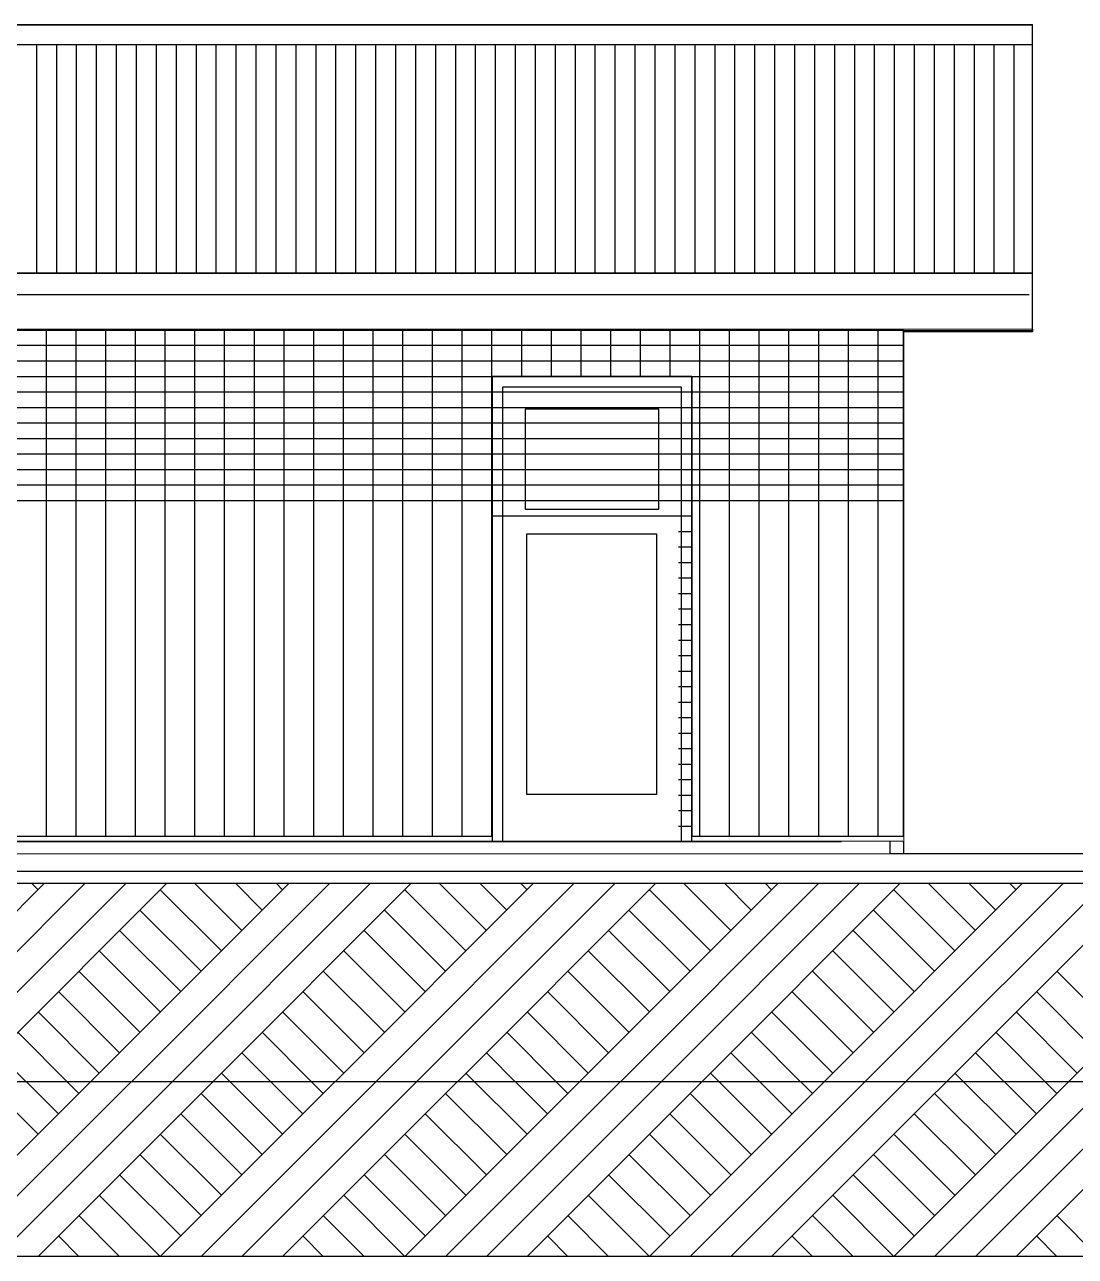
# Model space of a CAD drawing. Header units: millimetres. Extents: x -242231 to 419123, y -2399 to 525285.
# Drawn here: x -210588 to -205848, y 92692 to 98252 of the extents above; entities that cross this region are included whole.
import ezdxf

# ---------------------------------------------------------------- set-up
doc = ezdxf.new("R2010")
doc.units = ezdxf.units.MM
doc.set_wipeout_variables(frame=1)
doc.linetypes.add('Wipeout_Contour', pattern=[1000, 0, -1000])
pattern_1 = [(0, (-209595.58, 94564.28), (0, 70), [])]

msp = doc.modelspace()

# ---------------------------------------------------------------- hatches: boundary and pattern name
at = {"linetype": 'Continuous', "lineweight": 25}
h = msp.add_hatch(dxfattribs=at)
h.set_pattern_fill('50__', color=251, style=0, pattern_type=2)
h.set_pattern_definition(pattern_1)
h.paths.add_polyline_path([(-206623.568, 96085.166), (-206623.568, 96877.519), (-211778.823, 96877.519), (-211842.419, 96898.012), (-211850.67, 96872.618), (-212288.614, 97014.915), (-212425.967, 97059.544), (-212425.974, 96184.27), (-212419.384, 96204.552), (-212419.418, 96218.719), (-212339.118, 96085.143), (-211787.022, 96085.146), (-211787.022, 96764.308), (-211087.022, 96764.308), (-211087.022, 96085.148), (-208479.045, 96085.159), (-208479.045, 96664.308), (-207579.045, 96664.308), (-207579.045, 96085.163)], flags=0)

# ---------------------------------------------------------------- linework, layer by layer
at = {"linetype": 'Continuous'}
for p, q in [((-206623.568, 96877.519), (-206623.568, 94564.308)), ((-208479.045, 94564.308), (-212425.986, 94564.308)), ((-206623.568, 94564.308), (-207579.045, 94564.308)), ((-195084.626, 92692.418), (-227957.363, 92692.418))]:
    msp.add_line(p, q, dxfattribs=at)
at = {"color": 253, "linetype": 'Continuous', "lineweight": 15}
for p, q in [((-209516.675, 93152.037), (-209792.446, 93427.809)), ((-208413.588, 93152.037), (-208689.36, 93427.809)), ((-207310.502, 93152.037), (-207586.273, 93427.809)), ((-206207.415, 93152.037), (-206483.187, 93427.809)), ((-209608.599, 93060.113), (-209884.37, 93335.885)), ((-208505.512, 93060.113), (-208781.284, 93335.885)), ((-207402.426, 93060.113), (-207678.197, 93335.885)), ((-206299.339, 93060.113), (-206575.111, 93335.885)), ((-209700.522, 92968.189), (-209976.294, 93243.961)), ((-208597.436, 92968.189), (-208873.208, 93243.961)), ((-207494.349, 92968.189), (-207770.121, 93243.961)), ((-206391.263, 92968.189), (-206667.035, 93243.961)), ((-209792.446, 92876.266), (-210068.218, 93152.037)), ((-208689.36, 92876.266), (-208965.131, 93152.037)), ((-207586.273, 92876.266), (-207862.045, 93152.037)), ((-206483.187, 92876.266), (-206758.958, 93152.037)), ((-209884.37, 92784.342), (-210160.142, 93060.113)), ((-208781.284, 92784.342), (-209057.055, 93060.113)), ((-207678.197, 92784.342), (-207953.969, 93060.113)), ((-206575.111, 92784.342), (-206850.882, 93060.113)), ((-209976.294, 92692.418), (-210252.066, 92968.189)), ((-208873.208, 92692.418), (-209148.979, 92968.189)), ((-207770.121, 92692.418), (-208045.893, 92968.189)), ((-206667.035, 92692.418), (-206942.806, 92968.189)), ((-210160.142, 92692.418), (-210343.99, 92876.266)), ((-209057.055, 92692.418), (-209240.903, 92876.266)), ((-207953.969, 92692.418), (-208137.817, 92876.266)), ((-206850.882, 92692.418), (-207034.73, 92876.266)), ((-205747.796, 92692.418), (-205931.643, 92876.266)), ((-210343.99, 92692.418), (-210435.914, 92784.342)), ((-209240.903, 92692.418), (-209332.827, 92784.342)), ((-208137.817, 92692.418), (-208229.74, 92784.342)), ((-207034.73, 92692.418), (-207126.654, 92784.342)), ((-205931.643, 92692.418), (-206023.567, 92784.342)), ((-210527.837, 92692.418), (-210527.837, 92692.418)), ((-209424.751, 92692.418), (-209424.751, 92692.418)), ((-208321.664, 92692.418), (-208321.664, 92692.418)), ((-207218.578, 92692.418), (-207218.578, 92692.418)), ((-206115.491, 92692.418), (-206115.491, 92692.418))]:
    msp.add_line(p, q, dxfattribs=at)

# ---------------------------------------------------------------- wipeouts: each hides what was drawn before it
at = {"color": 254, "linetype": 'Wipeout_Contour', "lineweight": 0, "ltscale": 23539.4295}
msp.add_wipeout([(-211778.823, 97129.543), (-206042.085, 97129.543), (-206042.085, 98251.177), (-215235.901, 98251.177), (-212390.235, 97326.564)], dxfattribs=at)

# ---------------------------------------------------------------- next in the draw order: linework, layer by layer
at = {"linetype": 'Continuous'}
for p, q in [((-206042.085, 98251.177), (-215235.901, 98251.177)), ((-206042.085, 98160.582), (-214955.678, 98160.582))]:
    msp.add_line(p, q, dxfattribs=at)

# ---------------------------------------------------------------- next in the draw order: wipeouts: each hides what was drawn before it
at = {"color": 254, "linetype": 'Wipeout_Contour', "lineweight": 0, "ltscale": 20869.224989}
msp.add_wipeout([(-208431.044, 96616.308), (-207627.044, 96616.308), (-207627.044, 96604.308), (-207579.044, 96604.308), (-207579.044, 96664.308), (-208479.044, 96664.308), (-208479.044, 96604.308), (-208431.044, 96604.308)], dxfattribs=at)
at = {"color": 254, "linetype": 'Wipeout_Contour', "lineweight": 0, "ltscale": 9385.844935}
msp.add_wipeout([(-207727.044, 96064.308), (-207727.044, 96516.308), (-208331.044, 96516.308), (-208331.044, 96064.308)], dxfattribs=at)
at = {"color": 254, "linetype": 'Wipeout_Contour', "lineweight": 0, "ltscale": 11328.036418}
msp.add_wipeout([(-206623.568, 94564.283), (-206623.568, 94564.308), (-206903.568, 94564.308), (-206903.568, 94564.283)], dxfattribs=at)

# ---------------------------------------------------------------- next in the draw order: hatches: boundary and pattern name
at = {"linetype": 'Continuous', "lineweight": 25}
h = msp.add_hatch(dxfattribs=at)
h.set_pattern_fill('50__', color=251, style=0, pattern_type=2)
h.set_pattern_definition(pattern_1)
h.paths.add_polyline_path([(-208431.044, 96616.308), (-207627.044, 96616.308), (-207627.044, 96604.308), (-207579.044, 96604.308), (-207579.044, 96664.308), (-208479.044, 96664.308), (-208479.044, 96604.308), (-208431.044, 96604.308)], flags=0)
h = msp.add_hatch(dxfattribs=at)
h.set_pattern_fill('50__', color=251, style=0, pattern_type=2)
h.set_pattern_definition(pattern_1)
h.paths.add_polyline_path([(-207727.044, 96064.308), (-207727.044, 96516.308), (-208331.044, 96516.308), (-208331.044, 96064.308)], flags=0)

# ---------------------------------------------------------------- next in the draw order: linework, layer by layer
at = {"linetype": 'Continuous'}
for p, q in [((-206623.431, 96877.519), (-206623.431, 94564.283)), ((-208479.256, 96664.295), (-207579.045, 96664.295)), ((-207579.045, 96664.308), (-208479.045, 96664.308)), ((-206623.568, 94564.283), (-206903.568, 94564.283)), ((-206623.568, 94564.283), (-206623.431, 94564.283))]:
    msp.add_line(p, q, dxfattribs=at)

# ---------------------------------------------------------------- next in the draw order: wipeouts: each hides what was drawn before it
at = {"color": 254, "linetype": 'Wipeout_Contour', "lineweight": 0, "ltscale": 22275.533709}
msp.add_wipeout([(-206683.497, 94511.127), (-206621.867, 94511.127), (-206621.867, 96877.519), (-206623.431, 96877.519), (-206623.431, 94564.283), (-206623.568, 94564.283), (-206683.497, 94564.283)], dxfattribs=at)
at = {"color": 254, "linetype": 'Wipeout_Contour', "lineweight": 0, "ltscale": 6955.143781}
msp.add_wipeout([(-208431.044, 96604.308), (-208479.044, 96604.308), (-208479.044, 94564.308), (-208431.044, 94564.308)], dxfattribs=at)

# ---------------------------------------------------------------- next in the draw order: hatches: boundary and pattern name
at = {"linetype": 'Continuous', "lineweight": 25}
h = msp.add_hatch(dxfattribs=at)
h.set_pattern_fill('50__', color=251, style=0, pattern_type=2)
h.set_pattern_definition(pattern_1)
h.paths.add_polyline_path([(-206621.867, 96464.698), (-206621.867, 96877.519), (-206623.431, 96877.519), (-206623.431, 96462.994)], flags=0)
h = msp.add_hatch(dxfattribs=at)
h.set_pattern_fill('50__', color=251, style=0, pattern_type=2)
h.set_pattern_definition(pattern_1)
h.paths.add_polyline_path([(-208431.044, 96604.308), (-208479.044, 96604.308), (-208479.044, 96000.306), (-208431.044, 96000.306)], flags=0)

# ---------------------------------------------------------------- next in the draw order: linework, layer by layer
at = {"linetype": 'Continuous'}
for p, q in [((-206621.867, 94511.127), (-206621.867, 96877.519)), ((-208479.045, 96664.308), (-208479.045, 94564.308))]:
    msp.add_line(p, q, dxfattribs=at)

# ---------------------------------------------------------------- next in the draw order: wipeouts: each hides what was drawn before it
at = {"color": 254, "linetype": 'Wipeout_Contour', "lineweight": 0, "ltscale": 25238.98502}
msp.add_wipeout([(-211778.823, 96877.519), (-206042.085, 96877.519), (-206042.085, 97129.543), (-211778.823, 97129.543), (-211778.823, 97127.905), (-211768.782, 97124.642), (-211778.823, 97093.738)], dxfattribs=at)
at = {"color": 254, "linetype": 'Wipeout_Contour', "lineweight": 0, "ltscale": 8459.620604}
msp.add_wipeout([(-208431.044, 96064.308), (-208331.044, 96064.308), (-208331.044, 96516.308), (-208431.044, 96516.308)], dxfattribs=at)
at = {"color": 254, "linetype": 'Wipeout_Contour', "lineweight": 0, "ltscale": 20867.672642}
msp.add_wipeout([(-214829.609, 94431.083), (-204397.744, 94431.083), (-204397.744, 94511.127), (-214829.609, 94511.127)], dxfattribs=at)

# ---------------------------------------------------------------- next in the draw order: hatches: boundary and pattern name
at = {"linetype": 'Continuous', "lineweight": 25}
h = msp.add_hatch(dxfattribs=at)
h.set_pattern_fill('50__', color=251, style=0, pattern_type=2)
h.set_pattern_definition(pattern_1)
h.paths.add_polyline_path([(-208431.044, 96064.308), (-208331.044, 96064.308), (-208331.044, 96516.308), (-208431.044, 96516.308)], flags=0)

# ---------------------------------------------------------------- next in the draw order: linework, layer by layer
at = {"linetype": 'Continuous'}
for p, q in [((-206042.085, 97129.543), (-206042.085, 98251.177)), ((-206042.085, 97129.543), (-206042.085, 98160.582)), ((-211779.706, 97129.543), (-206042.085, 97129.543)), ((-211778.823, 97129.543), (-206042.085, 97129.543)), ((-206040.825, 97129.546), (-211767.178, 97129.546)), ((-206042.085, 96877.519), (-206042.085, 97129.543)), ((-211778.823, 97034.283), (-206056.047, 97034.283)), ((-211778.823, 96877.519), (-206042.085, 96877.519)), ((-212425.987, 94511.127), (-204397.744, 94511.127))]:
    msp.add_line(p, q, dxfattribs=at)
at = {"color": 251, "linetype": 'Continuous', "lineweight": 25}
for p, q in [((-210535.28, 98160.582), (-210535.28, 97129.543)), ((-210445.28, 98160.582), (-210445.28, 97129.543)), ((-210355.28, 98160.582), (-210355.28, 97129.543)), ((-210265.28, 98160.582), (-210265.28, 97129.543)), ((-210175.28, 98160.582), (-210175.28, 97129.543)), ((-210085.28, 98160.582), (-210085.28, 97129.543)), ((-209995.28, 98160.582), (-209995.28, 97129.543)), ((-209905.28, 98160.582), (-209905.28, 97129.543)), ((-209815.28, 98160.582), (-209815.28, 97129.543)), ((-209725.28, 98160.582), (-209725.28, 97129.543)), ((-209635.28, 98160.582), (-209635.28, 97129.543)), ((-209545.28, 98160.582), (-209545.28, 97129.543)), ((-209455.28, 98160.582), (-209455.28, 97129.543)), ((-209365.28, 98160.582), (-209365.28, 97129.543)), ((-209275.28, 98160.582), (-209275.28, 97129.543)), ((-209185.28, 98160.582), (-209185.28, 97129.543)), ((-209095.28, 98160.582), (-209095.28, 97129.543)), ((-209005.28, 98160.582), (-209005.28, 97129.543)), ((-208915.28, 98160.582), (-208915.28, 97129.543)), ((-208825.28, 98160.582), (-208825.28, 97129.543)), ((-208735.28, 98160.582), (-208735.28, 97129.543)), ((-208645.28, 98160.582), (-208645.28, 97129.543)), ((-208555.28, 98160.582), (-208555.28, 97129.543)), ((-208465.28, 98160.582), (-208465.28, 97129.543)), ((-208375.28, 98160.582), (-208375.28, 97129.543)), ((-208285.28, 98160.582), (-208285.28, 97129.543)), ((-208195.28, 98160.582), (-208195.28, 97129.543)), ((-208105.28, 98160.582), (-208105.28, 97129.543)), ((-208015.28, 98160.582), (-208015.28, 97129.543)), ((-207925.28, 98160.582), (-207925.28, 97129.543)), ((-207835.28, 98160.582), (-207835.28, 97129.543)), ((-207745.28, 98160.582), (-207745.28, 97129.543)), ((-207655.28, 98160.582), (-207655.28, 97129.543)), ((-207565.28, 98160.582), (-207565.28, 97129.543)), ((-207475.28, 98160.582), (-207475.28, 97129.543)), ((-207385.28, 98160.582), (-207385.28, 97129.543)), ((-207295.28, 98160.582), (-207295.28, 97129.543)), ((-207205.28, 98160.582), (-207205.28, 97129.543)), ((-207115.28, 98160.582), (-207115.28, 97129.543)), ((-207025.28, 98160.582), (-207025.28, 97129.543)), ((-206935.28, 98160.582), (-206935.28, 97129.543)), ((-206845.28, 98160.582), (-206845.28, 97129.543)), ((-206755.28, 98160.582), (-206755.28, 97129.543)), ((-206665.28, 98160.582), (-206665.28, 97129.543)), ((-206575.28, 98160.582), (-206575.28, 97129.543)), ((-206485.28, 98160.582), (-206485.28, 97129.543)), ((-206395.28, 98160.582), (-206395.28, 97129.543)), ((-206305.28, 98160.582), (-206305.28, 97129.543)), ((-206215.28, 98160.582), (-206215.28, 97129.543)), ((-206125.28, 98160.582), (-206125.28, 97129.543)), ((-208347.556, 96873.089), (-208347.556, 96664.295)), ((-208213.556, 96873.089), (-208213.556, 96664.295)), ((-208079.556, 96873.089), (-208079.556, 96664.295)), ((-207945.556, 96873.089), (-207945.556, 96664.295)), ((-207811.556, 96873.089), (-207811.556, 96664.295)), ((-207677.556, 96873.089), (-207677.556, 96664.295))]:
    msp.add_line(p, q, dxfattribs=at)

# ---------------------------------------------------------------- next in the draw order: wipeouts: each hides what was drawn before it
at = {"color": 254, "linetype": 'Wipeout_Contour', "lineweight": 0, "ltscale": 57176.651784}
msp.add_wipeout([(-227489.8, 93481.083), (-198945.979, 93481.083), (-198945.979, 94431.083), (-227489.8, 94431.083)], dxfattribs=at)

# ---------------------------------------------------------------- next in the draw order: linework, layer by layer
at = {"linetype": 'Continuous'}
for p, q in [((-227489.8, 94431.083), (-198945.979, 94431.083)), ((-227957.363, 94376.289), (-195084.626, 94376.289)), ((-227489.8, 93481.083), (-198945.979, 93481.083))]:
    msp.add_line(p, q, dxfattribs=at)
at = {"color": 253, "linetype": 'Continuous', "lineweight": 15}
for p, q in [((-212182.467, 92692.418), (-210498.596, 94376.289)), ((-211998.619, 92692.418), (-210314.749, 94376.289)), ((-211814.772, 92692.418), (-210130.901, 94376.289)), ((-211630.924, 92692.418), (-209947.053, 94376.289)), ((-211079.381, 92692.418), (-209395.51, 94376.289)), ((-210895.533, 92692.418), (-209211.662, 94376.289)), ((-210711.685, 92692.418), (-209027.814, 94376.289)), ((-210527.837, 94347.048), (-210557.078, 94376.289)), ((-210527.837, 92692.418), (-208843.967, 94376.289)), ((-209976.294, 92692.418), (-208292.423, 94376.289)), ((-209700.522, 94071.276), (-209976.294, 94347.048)), ((-209608.599, 94163.2), (-209821.687, 94376.289)), ((-209792.446, 92692.418), (-208108.576, 94376.289)), ((-209516.675, 94255.124), (-209637.84, 94376.289)), ((-209608.599, 92692.418), (-207924.728, 94376.289)), ((-209424.751, 94347.048), (-209453.992, 94376.289)), ((-209424.751, 92692.418), (-207740.88, 94376.289)), ((-208873.208, 92692.418), (-207189.337, 94376.289)), ((-208597.436, 94071.276), (-208873.208, 94347.048)), ((-208505.512, 94163.2), (-208718.601, 94376.289)), ((-208689.36, 92692.418), (-207005.489, 94376.289)), ((-208413.588, 94255.124), (-208534.753, 94376.289)), ((-208505.512, 92692.418), (-206821.641, 94376.289)), ((-208321.664, 94347.048), (-208350.905, 94376.289)), ((-208321.664, 92692.418), (-206637.793, 94376.289)), ((-207770.121, 92692.418), (-206086.25, 94376.289)), ((-207494.349, 94071.276), (-207770.121, 94347.048)), ((-207402.426, 94163.2), (-207615.514, 94376.289)), ((-207586.273, 92692.418), (-205902.402, 94376.289)), ((-207310.502, 94255.124), (-207431.667, 94376.289)), ((-207402.426, 92692.418), (-205718.555, 94376.289)), ((-207218.578, 94347.048), (-207247.819, 94376.289)), ((-207218.578, 92692.418), (-205534.707, 94376.289)), ((-206667.035, 92692.418), (-204983.164, 94376.289)), ((-206391.263, 94071.276), (-206667.035, 94347.048)), ((-206299.339, 94163.2), (-206512.428, 94376.289)), ((-206483.187, 92692.418), (-204799.316, 94376.289)), ((-206207.415, 94255.124), (-206328.58, 94376.289)), ((-206299.339, 92692.418), (-204615.468, 94376.289)), ((-206115.491, 94347.048), (-206144.732, 94376.289)), ((-206115.491, 92692.418), (-204431.62, 94376.289)), ((-209792.446, 93979.352), (-210068.218, 94255.124)), ((-208689.36, 93979.352), (-208965.131, 94255.124)), ((-207586.273, 93979.352), (-207862.045, 94255.124)), ((-206483.187, 93979.352), (-206758.958, 94255.124)), ((-209884.37, 93887.428), (-210160.142, 94163.2)), ((-208781.284, 93887.428), (-209057.055, 94163.2)), ((-207678.197, 93887.428), (-207953.969, 94163.2)), ((-206575.111, 93887.428), (-206850.882, 94163.2)), ((-209976.294, 93795.504), (-210252.066, 94071.276)), ((-208873.208, 93795.504), (-209148.979, 94071.276)), ((-207770.121, 93795.504), (-208045.893, 94071.276)), ((-206667.035, 93795.504), (-206942.806, 94071.276)), ((-210068.218, 93703.58), (-210343.99, 93979.352)), ((-208965.131, 93703.58), (-209240.903, 93979.352)), ((-207862.045, 93703.58), (-208137.817, 93979.352)), ((-206758.958, 93703.58), (-207034.73, 93979.352)), ((-205655.872, 93703.58), (-205931.643, 93979.352)), ((-210160.142, 93611.657), (-210435.914, 93887.428)), ((-209057.055, 93611.657), (-209332.827, 93887.428)), ((-207953.969, 93611.657), (-208229.74, 93887.428)), ((-206850.882, 93611.657), (-207126.654, 93887.428)), ((-205747.796, 93611.657), (-206023.567, 93887.428)), ((-210252.066, 93519.733), (-210527.837, 93795.504)), ((-209148.979, 93519.733), (-209424.751, 93795.504)), ((-208045.893, 93519.733), (-208321.664, 93795.504)), ((-206942.806, 93519.733), (-207218.578, 93795.504)), ((-205839.72, 93519.733), (-206115.491, 93795.504)), ((-210343.99, 93427.809), (-210619.761, 93703.58)), ((-209240.903, 93427.809), (-209516.675, 93703.58)), ((-208137.817, 93427.809), (-208413.588, 93703.58)), ((-207034.73, 93427.809), (-207310.502, 93703.58)), ((-205931.643, 93427.809), (-206207.415, 93703.58)), ((-210435.914, 93335.885), (-210711.685, 93611.657)), ((-209332.827, 93335.885), (-209608.599, 93611.657)), ((-208229.74, 93335.885), (-208505.512, 93611.657)), ((-207126.654, 93335.885), (-207402.426, 93611.657)), ((-206023.567, 93335.885), (-206299.339, 93611.657)), ((-210527.837, 93243.961), (-210803.609, 93519.733)), ((-209424.751, 93243.961), (-209700.522, 93519.733)), ((-208321.664, 93243.961), (-208597.436, 93519.733)), ((-207218.578, 93243.961), (-207494.349, 93519.733)), ((-206115.491, 93243.961), (-206391.263, 93519.733))]:
    msp.add_line(p, q, dxfattribs=at)

# ---------------------------------------------------------------- next in the draw order: wipeouts: each hides what was drawn before it
at = {"color": 254, "linetype": 'Wipeout_Contour', "lineweight": 0, "ltscale": 23720.324065}
msp.add_wipeout([(-215237.582, 98251.723), (-215235.901, 98251.177), (-206042.085, 98251.177), (-206042.085, 98251.723)], dxfattribs=at)
at = {"color": 254, "linetype": 'Wipeout_Contour', "lineweight": 0, "ltscale": 16001.303651}
msp.add_wipeout([(-206042.085, 96877.519), (-206621.867, 96877.519), (-206621.867, 96865.6), (-206042.085, 96865.6)], dxfattribs=at)
at = {"color": 254, "linetype": 'Wipeout_Contour', "lineweight": 0, "ltscale": 15275.251237}
msp.add_wipeout([(-207627.044, 96616.308), (-208431.044, 96616.308), (-208431.044, 96516.308), (-208331.044, 96516.308), (-207727.044, 96516.308), (-207627.044, 96516.308)], dxfattribs=at)
at = {"color": 254, "linetype": 'Wipeout_Contour', "lineweight": 0, "ltscale": 11865.267623}
msp.add_wipeout([(-207627.044, 94564.308), (-207627.044, 96064.308), (-207727.044, 96064.308), (-208331.044, 96064.308), (-208431.044, 96064.308), (-208431.044, 94564.308)], dxfattribs=at)

# ---------------------------------------------------------------- next in the draw order: hatches: boundary and pattern name
at = {"linetype": 'Continuous', "lineweight": 25}
h = msp.add_hatch(dxfattribs=at)
h.set_pattern_fill('50__', color=251, style=0, pattern_type=2)
h.set_pattern_definition(pattern_1)
h.paths.add_polyline_path([(-206042.085, 96877.519), (-206621.867, 96877.519), (-206621.867, 96865.6), (-206042.085, 96865.6)], flags=0)
h = msp.add_hatch(dxfattribs=at)
h.set_pattern_fill('50__', color=251, style=0, pattern_type=2)
h.set_pattern_definition(pattern_1)
h.paths.add_polyline_path([(-207627.044, 96616.308), (-208431.044, 96616.308), (-208431.044, 96516.308), (-208331.044, 96516.308), (-207727.044, 96516.308), (-207627.044, 96516.308)], flags=0)
h = msp.add_hatch(dxfattribs=at)
h.set_pattern_fill('50__', color=251, style=0, pattern_type=2)
h.set_pattern_definition(pattern_1)
h.paths.add_polyline_path([(-207627.044, 94564.308), (-207627.044, 96064.308), (-207727.044, 96064.308), (-208331.044, 96064.308), (-208431.044, 96064.308), (-208431.044, 96000.306), (-207639.045, 96000.309), (-207639.045, 94564.308)], flags=0)

# ---------------------------------------------------------------- next in the draw order: linework, layer by layer
at = {"linetype": 'Continuous'}
for p, q in [((-215237.582, 98251.723), (-206042.085, 98251.723)), ((-206042.085, 98251.177), (-206042.085, 98251.723)), ((-206040.825, 96872.904), (-206040.825, 97129.546)), ((-206042.085, 96865.6), (-206621.867, 96865.6)), ((-206042.085, 96877.519), (-206042.085, 96865.6)), ((-208431.044, 96516.308), (-208431.044, 96616.308)), ((-208431.044, 96064.308), (-208431.044, 96516.308)), ((-208331.044, 96516.308), (-208331.044, 96064.308)), ((-208431.044, 94564.308), (-208431.044, 96064.308)), ((-208322.854, 95953.864), (-207737.959, 95953.864)), ((-208322.854, 94777.009), (-208322.854, 95953.864)), ((-207737.959, 95953.864), (-207737.959, 94777.009)), ((-207737.959, 94777.009), (-208322.854, 94777.009)), ((-208431.044, 94564.308), (-208479.044, 94564.308))]:
    msp.add_line(p, q, dxfattribs=at)

# ---------------------------------------------------------------- next in the draw order: wipeouts: each hides what was drawn before it
at = {"color": 254, "linetype": 'Wipeout_Contour', "lineweight": 0, "ltscale": 16448.86507}
msp.add_wipeout([(-206623.431, 96877.519), (-206623.568, 96877.519), (-206623.568, 94564.308), (-206623.568, 94564.283), (-206623.431, 94564.283)], dxfattribs=at)
at = {"color": 254, "linetype": 'Wipeout_Contour', "lineweight": 0, "ltscale": 10345.414027}
msp.add_wipeout([(-207627.044, 96064.308), (-207627.044, 96516.308), (-207727.044, 96516.308), (-207727.044, 96064.308)], dxfattribs=at)

# ---------------------------------------------------------------- next in the draw order: hatches: boundary and pattern name
at = {"linetype": 'Continuous', "lineweight": 25}
h = msp.add_hatch(dxfattribs=at)
h.set_pattern_fill('50__', color=251, style=0, pattern_type=2)
h.set_pattern_definition(pattern_1)
h.paths.add_polyline_path([(-206623.431, 96877.519), (-206623.568, 96877.519), (-206623.568, 94564.308), (-206623.568, 94564.283), (-206623.431, 94564.283)], flags=0)
h = msp.add_hatch(dxfattribs=at)
h.set_pattern_fill('50__', color=251, style=0, pattern_type=2)
h.set_pattern_definition(pattern_1)
h.paths.add_polyline_path([(-207627.044, 96064.308), (-207627.044, 96516.308), (-207727.044, 96516.308), (-207727.044, 96064.308)], flags=0)

# ---------------------------------------------------------------- next in the draw order: linework, layer by layer
at = {"linetype": 'Continuous'}
for p, q in [((-206623.368, 96873.089), (-212426.128, 96873.089)), ((-211851.131, 96872.904), (-206040.825, 96872.904)), ((-206623.368, 94588.249), (-206623.368, 96873.089)), ((-207727.044, 96516.308), (-208331.044, 96516.308)), ((-207727.044, 96064.308), (-207727.044, 96516.308)), ((-208331.044, 96064.308), (-207727.044, 96064.308))]:
    msp.add_line(p, q, dxfattribs=at)

# ---------------------------------------------------------------- next in the draw order: wipeouts: each hides what was drawn before it
at = {"color": 254, "linetype": 'Wipeout_Contour', "lineweight": 0, "ltscale": 9688.158139}
msp.add_wipeout([(-207627.044, 94564.308), (-207579.044, 94564.308), (-207579.044, 96604.308), (-207627.044, 96604.308)], dxfattribs=at)

# ---------------------------------------------------------------- next in the draw order: hatches: boundary and pattern name
at = {"linetype": 'Continuous', "lineweight": 25}
h = msp.add_hatch(dxfattribs=at)
h.set_pattern_fill('50__', color=251, style=0, pattern_type=2)
h.set_pattern_definition(pattern_1)
h.paths.add_polyline_path([(-207627.044, 94564.308), (-207579.044, 94564.308), (-207579.044, 96604.308), (-207627.044, 96604.308)], flags=0)

# ---------------------------------------------------------------- next in the draw order: linework, layer by layer
at = {"linetype": 'Continuous'}
for p, q in [((-207579.045, 94564.308), (-207579.045, 96664.308)), ((-208431.044, 96616.308), (-207627.044, 96616.308)), ((-207627.044, 96616.308), (-207627.044, 96516.308)), ((-207627.044, 96516.308), (-207627.044, 96064.308)), ((-207627.044, 96064.308), (-207627.044, 94564.308)), ((-207627.044, 94564.308), (-208431.044, 94564.308)), ((-207579.045, 94564.308), (-207627.044, 94564.308))]:
    msp.add_line(p, q, dxfattribs=at)

# ---------------------------------------------------------------- next in the draw order: wipeouts: each hides what was drawn before it
at = {"color": 254, "linetype": 'Wipeout_Contour', "lineweight": 0, "ltscale": 11485.96369}
msp.add_wipeout([(-212425.987, 94511.127), (-206683.497, 94511.127), (-206683.497, 94564.283), (-212425.986, 94564.283)], dxfattribs=at)

# ---------------------------------------------------------------- next in the draw order: linework, layer by layer
at = {"color": 251, "linetype": 'Continuous', "lineweight": 25}
for p, q in [((-206873.556, 96873.089), (-206873.556, 94588.249)), ((-206739.556, 96873.089), (-206739.556, 94588.249))]:
    msp.add_line(p, q, dxfattribs=at)
at = {"linetype": 'Continuous'}
for p, q in [((-212425.986, 94564.283), (-206903.568, 94564.283)), ((-206683.497, 94511.127), (-206683.497, 94564.283))]:
    msp.add_line(p, q, dxfattribs=at)

# ---------------------------------------------------------------- next in the draw order: wipeouts: each hides what was drawn before it
at = {"color": 254, "linetype": 'Wipeout_Contour', "lineweight": 0, "ltscale": 1319.843642}
msp.add_wipeout([(-209012.422, 94564.283), (-209012.422, 94564.308), (-209672.342, 94564.308), (-209672.342, 94564.283)], dxfattribs=at)
at = {"color": 254, "linetype": 'Wipeout_Contour', "lineweight": 0, "ltscale": 13176.795882}
msp.add_wipeout([(-206903.568, 94564.308), (-207579.045, 94564.308), (-207627.044, 94564.308), (-208431.044, 94564.308), (-208479.044, 94564.308), (-208832.422, 94564.308), (-208832.422, 94564.283), (-206903.568, 94564.283)], dxfattribs=at)

# ---------------------------------------------------------------- next in the draw order: linework, layer by layer
at = {"color": 251, "linetype": 'Continuous', "lineweight": 25}
for p, q in [((-209553.556, 96873.089), (-209553.556, 94588.249)), ((-209419.556, 96873.089), (-209419.556, 94588.249)), ((-209285.556, 96873.089), (-209285.556, 94588.249)), ((-209151.556, 96873.089), (-209151.556, 94588.249)), ((-208749.556, 96873.089), (-208749.556, 94588.249)), ((-208615.556, 96873.089), (-208615.556, 94588.249)), ((-208481.556, 96873.089), (-208481.556, 94588.249)), ((-207543.556, 96873.089), (-207543.556, 94588.249)), ((-207409.556, 96873.089), (-207409.556, 94588.249)), ((-207275.556, 96873.089), (-207275.556, 94588.249)), ((-207141.556, 96873.089), (-207141.556, 94588.249)), ((-207007.556, 96873.089), (-207007.556, 94588.249))]:
    msp.add_line(p, q, dxfattribs=at)
at = {"linetype": 'Continuous'}
for p, q in [((-208479.256, 94588.249), (-208479.256, 96664.295)), ((-207579.045, 96664.295), (-207579.045, 94588.249)), ((-207579.045, 94588.249), (-206623.368, 94588.249))]:
    msp.add_line(p, q, dxfattribs=at)

# ---------------------------------------------------------------- next in the draw order: wipeouts: each hides what was drawn before it
at = {"color": 254, "linetype": 'Wipeout_Contour', "lineweight": 0, "ltscale": 5747.468281}
msp.add_wipeout([(-209672.342, 94564.308), (-212392.545, 94564.308), (-212392.545, 94564.283), (-209672.342, 94564.283)], dxfattribs=at)
at = {"color": 254, "linetype": 'Wipeout_Contour', "lineweight": 0, "ltscale": 2692.621962}
msp.add_wipeout([(-209012.422, 94564.283), (-208832.422, 94564.283), (-208832.422, 94564.308), (-209012.422, 94564.308)], dxfattribs=at)

# ---------------------------------------------------------------- next in the draw order: linework, layer by layer
at = {"color": 251, "linetype": 'Continuous', "lineweight": 25}
for p, q in [((-210491.556, 96873.089), (-210491.556, 94588.249)), ((-210357.556, 96873.089), (-210357.556, 94588.249)), ((-210223.556, 96873.089), (-210223.556, 94588.249)), ((-210089.556, 96873.089), (-210089.556, 94588.249)), ((-209955.556, 96873.089), (-209955.556, 94588.249)), ((-209821.556, 96873.089), (-209821.556, 94588.249)), ((-209687.556, 96873.089), (-209687.556, 94588.249)), ((-209017.556, 96873.089), (-209017.556, 94588.249)), ((-208883.556, 96873.089), (-208883.556, 94588.249))]:
    msp.add_line(p, q, dxfattribs=at)
at = {"linetype": 'Continuous'}
msp.add_line((-212426.128, 94588.249), (-208479.256, 94588.249), dxfattribs=at)

doc.saveas('drawing.dxf')
